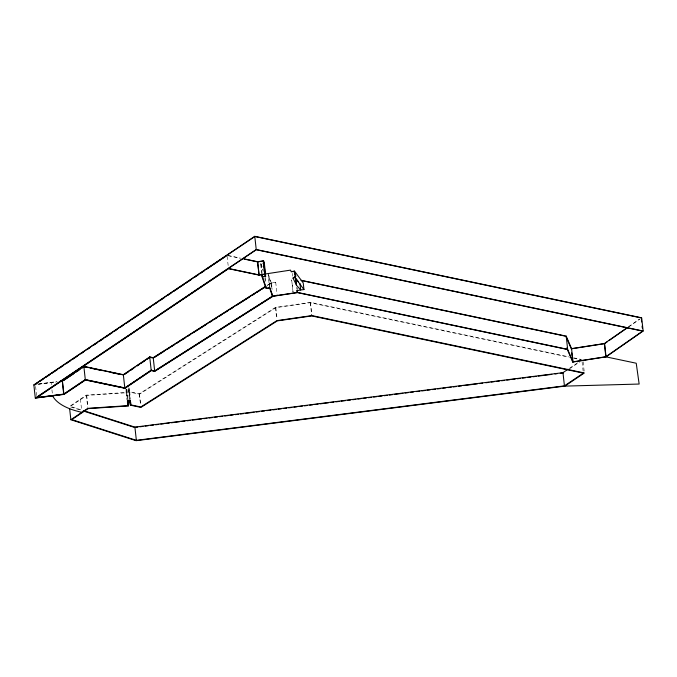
<?xml version="1.0" encoding="UTF-8"?>
<svg xmlns="http://www.w3.org/2000/svg" width="677" height="677" viewBox="0 0 677 677"><rect width="100%" height="100%" fill="white"/><g stroke="black" fill="none" stroke-linecap="round" stroke-linejoin="round"><path stroke-width="0.51" stroke-dasharray="3.38 2.54" d="M628.349 326.847L639.477 319.095M628.747 326.839L639.968 319.028M126.024 388.92L126.091 392.482L86.351 395.131L69.401 406.522L81.443 410.389M126.76 389.165L126.827 392.745L86.707 395.41L70.357 406.403L82.272 410.228M569.856 368.026L578.454 362.246M569.315 368.906L579.512 362.051M267.364 285.203L270.935 282.944L268.168 274.752L269.514 286.946M267.762 285.203L271.316 282.952L275.708 282.292L271.511 283.071L267.068 285.897M128.935 387.853L129.662 391.738L139.327 393.777L275.446 307.426L310.481 302.382L568.46 356.728M129.307 398.423L128.19 388.26L128.969 391.966L139.479 394.183L275.835 307.671L310.286 302.721L569.501 357.321M261.728 273.694L260.603 263.531L262.261 263.285M262.134 273.787L261.009 263.624L262.668 263.378M38.471 383.977L57.08 381.574M38.733 384.096L56.259 381.828M37.92 384.358L56.377 381.972M228.005 255.483L240.276 258.064M228.09 255.686L240.284 258.259M573.622 357.811L580.841 359.335M573.631 358.192L581.898 359.927M261.009 263.624L263.268 270.309M260.603 263.531L263.251 271.367M583.134 361.797L584.251 371.961M582.118 361.967L583.125 371.106M310.481 302.382L311.826 314.577M310.286 302.721L311.632 314.915M296.966 287.361L297.186 289.392M296.873 287.53L297.093 289.561M292.489 273.381L292.794 276.208M293.073 292.236L291.677 279.897L293.023 292.083M275.708 282.292L277.105 294.63M275.835 307.671L277.071 318.85M275.446 307.426L276.681 318.605M271.511 283.071L272.188 289.172M271.985 289.045L271.316 282.952L268.481 274.557L269.827 286.743M270.935 282.944L271.384 287.006M265.105 277.121L265.553 281.183M264.91 278.34L265.249 281.387M227.1 256.287L228.301 266.645M139.479 394.183L140.596 404.338M139.327 393.777L140.562 404.956M129.662 391.738L130.449 398.855M128.858 387.896L130.094 399.066M128.969 391.966L129.747 399.083M126.946 389.402L127.953 398.55M126.827 392.745L127.606 399.853M126.21 389.173L127.335 399.328M126.091 392.482L126.878 399.599M86.707 395.41L87.934 406.589M86.351 395.131L87.697 407.317M80.419 399.117L81.655 410.296M51.147 382.64L51.367 384.68M51.934 389.757L52.493 394.835M35.593 386.415L36.609 395.554"/><path stroke-width="1.02" d="M301.24 280.329L566.2 336.13L571.566 348.63L604.383 343.544L627.494 327.448M565.87 336.249L571.27 348.833L604.595 343.662L607.176 341.86M608.902 340.658L627.02 328.04M605.839 356.745L642.651 331.112L256.312 249.737L36.067 397.839L63.909 394.234L85.387 379.789L124.881 388.107L151.259 370.37L154.745 371.106L272.772 296.154L297.525 292.447L567.656 349.34L573.021 361.84L605.839 356.745L604.383 343.544M567.326 349.459L297.431 292.608L272.966 296.281L154.813 371.309L151.335 370.573L124.957 388.319L85.471 380L64.103 394.361L35.306 398.093L33.85 384.883L254.772 236.324L641.694 317.826L643.15 331.028L606.05 356.872L572.725 362.043L567.326 349.459L567.098 347.428M34.612 384.629L254.857 236.527M35.373 384.384L37.125 383.207M39.748 381.439L43.252 379.086M45.875 377.317L50.25 374.373M52.002 373.196L57.257 369.667M59.881 367.899L63.384 365.546M66.007 363.777L70.383 360.833M72.134 359.656L77.39 356.127M80.885 353.775L83.516 352.006M87.02 349.654L90.515 347.301M93.147 345.532L97.522 342.587M99.274 341.411L103.649 338.466M105.4 337.29L112.399 332.585M114.151 331.408L117.654 329.047M120.278 327.287L123.781 324.926M126.404 323.166L130.779 320.221M132.531 319.045L143.913 311.395M146.537 309.626L150.912 306.681M153.544 304.912L157.919 301.976M159.67 300.8L164.046 297.855M167.549 295.502L171.044 293.141M173.676 291.381L178.051 288.436M179.803 287.26L184.178 284.315M185.93 283.138L191.185 279.609M194.68 277.248L198.183 274.896M200.807 273.127L204.31 270.775M206.934 269.014L211.317 266.069M213.06 264.893L226.194 256.058M35.306 398.093L256.228 249.534L643.15 331.028M60.185 381.168L62.25 380.906L83.846 366.375L123.341 374.694L149.719 356.957L153.214 357.693L265.579 286.337M60.388 381.295L62.445 381.033L74.478 372.942M76.196 371.783L80.495 368.897M82.213 367.738L83.931 366.587L123.417 374.906L135.332 366.892M63.503 380.584L73.759 373.687M76.323 371.961L78.887 370.234M82.306 367.941L84.016 366.79L86.038 367.213M261.838 274.71L262.058 276.741L265.376 276.25L264.699 274.261L259.02 275.099L228.53 268.684L36.829 397.585L63.706 394.107L85.302 379.585L124.796 387.904L151.174 370.167L154.669 370.903L272.391 296.154L272.171 294.114M137.033 365.749L149.795 357.16L153.281 357.896L265.993 286.329M124.356 374.533L128.605 371.673M130.314 370.531L133.716 368.237M137.118 365.952L139.674 364.234M141.375 363.092L144.776 360.799M147.332 359.089L149.879 357.371L151.623 357.735M70.857 419.732L87.807 408.333L127.547 405.692L127.445 400.344L130.204 400.09L131.118 404.948L140.791 406.987L276.901 320.636L311.936 315.592L584.369 372.976L564.83 386.118L136.094 440.676L70.857 419.732L69.621 408.553M292.278 271.494L294.478 271.096L303.228 282.952L303.956 289.561L300.673 289.984L296.492 285.271L293.006 278.095L295.934 276.131L293.962 271.384L291.237 271.824L290.526 270.123L259.113 274.938L228.445 268.473M83.263 410.55L134.901 427.128L562.976 372.655L568.138 369.185M564.432 385.865L583.354 373.137L311.75 315.931L277.299 320.881L140.934 407.393L130.424 405.176L129.535 400.454L128.181 400.581L128.283 405.946L88.162 408.62L71.813 419.613L136.365 440.338L564.432 385.865L562.976 372.655M154.246 357.541L164.02 351.329M166.686 349.637L169.352 347.944M171.129 346.819L174.683 344.559M176.46 343.434L180.006 341.174M181.783 340.049L185.337 337.789M188.003 336.097L190.669 334.404M193.334 332.712L206.663 324.258M209.328 322.565L211.994 320.873M213.771 319.739L217.317 317.488M219.094 316.354L222.648 314.103M224.425 312.969L227.98 310.718M230.645 309.025L233.311 307.333M235.977 305.64L249.305 297.178M251.971 295.485L254.637 293.793M256.405 292.667L259.96 290.408M261.737 289.282L265.291 287.023M293.006 278.095L295.206 277.697L303.956 289.561M242.324 258.496L257.658 261.728L263.556 260.848L264.326 263.133L265.562 274.312M244.346 259.113L257.565 261.897L263.243 261.051L263.912 263.04M262.244 274.803L262.473 276.834L265.782 276.343L265.012 274.058L263.556 260.848M33.85 384.883L35.881 384.621M137.778 427.069L134.63 427.466L85.454 411.684M139.877 426.798L143.016 426.4M145.115 426.138L148.263 425.731M150.353 425.469L153.501 425.071M155.6 424.801L158.74 424.403M160.838 424.132L163.986 423.734M166.077 423.463L169.225 423.066M171.323 422.803L179.71 421.729M181.808 421.466L184.948 421.069M187.047 420.798L190.186 420.4M192.285 420.129L201.721 418.928M203.819 418.665L206.959 418.268M209.058 417.997L212.206 417.599M214.304 417.328L217.444 416.93M219.543 416.66L222.682 416.262M224.781 416L227.929 415.593M230.028 415.331L233.167 414.925M235.266 414.662L238.414 414.265M240.504 413.994L243.652 413.596M245.751 413.325L254.137 412.259M256.228 411.997L259.376 411.591M261.474 411.328L264.614 410.931M266.713 410.66L270.91 410.127M273 409.856L276.148 409.458M278.247 409.196L281.387 408.79M283.485 408.527L286.633 408.129M288.724 407.859L291.872 407.461M293.97 407.19L297.11 406.792M299.209 406.522L302.357 406.124M304.447 405.861L307.595 405.455M309.694 405.193L312.833 404.787M314.932 404.524L318.08 404.127M320.17 403.856L328.557 402.79M330.655 402.519L333.803 402.121M335.902 401.859L339.042 401.453M341.14 401.19L345.329 400.657M347.428 400.386L350.576 399.989M352.666 399.718L355.814 399.32M357.913 399.058L361.053 398.651M363.151 398.389L366.299 397.991M368.39 397.721L371.538 397.323M373.636 397.052L376.776 396.654M378.875 396.383L382.023 395.986M384.121 395.723L387.261 395.317M389.36 395.055L392.508 394.649M394.598 394.386L402.984 393.32M405.083 393.049L408.231 392.652M410.321 392.381L413.469 391.983M416.617 391.585L419.757 391.188M421.856 390.917L425.004 390.519M427.094 390.248L430.242 389.85M432.341 389.58L435.48 389.182M437.579 388.92L440.727 388.513M442.817 388.251L445.965 387.853M448.064 387.582L451.204 387.185M453.302 386.914L456.45 386.516M458.541 386.245L461.689 385.848M463.787 385.585L477.412 383.851M479.511 383.58L482.65 383.182M485.798 382.784L488.946 382.378M491.037 382.116L494.185 381.71M496.283 381.447L499.423 381.049M501.522 380.779L504.67 380.381M506.76 380.11L509.908 379.712M512.007 379.442L515.146 379.044M517.245 378.781L520.393 378.375M522.483 378.113L525.631 377.715M527.73 377.444L530.87 377.047M532.968 376.776L536.116 376.378M538.215 376.107L551.84 374.373M554.979 373.975L557.078 373.712M560.226 373.306L563.366 372.909M564.83 386.118L639.147 384.045L636.228 363.227L606.05 356.872L604.595 343.662M255.889 236.747L641.187 317.902M301.147 280.49L564.83 336.037M91.099 368.28L102.235 370.624M110.343 372.333L118.441 374.042M298.549 281.81L295.764 278.67L296.492 285.271M272.772 296.154L269.937 287.759L266.34 288.3L262.473 276.834M272.391 296.154L269.632 287.962L266.027 288.495L262.058 276.741M641.415 319.933L641.635 321.973M642.084 326.035L642.312 328.066M571.566 348.63L573.021 361.84M571.718 352.895L572.048 355.95M572.277 357.981L572.725 362.043M566.2 336.13L567.656 349.34M299.945 283.384L300.673 289.984L296.509 290.788L297.525 292.447L297.305 290.408M295.375 277.248L296.103 283.858M294.478 271.096L295.206 277.697M264.36 267.102L264.699 270.148M265.037 273.195L265.376 276.25M263.243 261.051L264.699 274.261M257.658 261.728L259.113 274.938M254.772 236.324L256.228 249.534M257.565 261.897L259.02 275.099M153.214 357.693L154.669 370.903M149.719 356.957L151.174 370.167M134.901 427.128L136.365 440.338M129.866 400.099L130.424 405.176M127.725 400.869L128.283 405.946M123.341 374.694L124.796 387.904M83.846 366.375L85.302 379.585M62.445 381.033L63.909 394.234M62.25 380.906L63.706 394.107M81.875 412.327A76.323 31.65 -6.3 0 1 52.603 395.85"/></g></svg>
